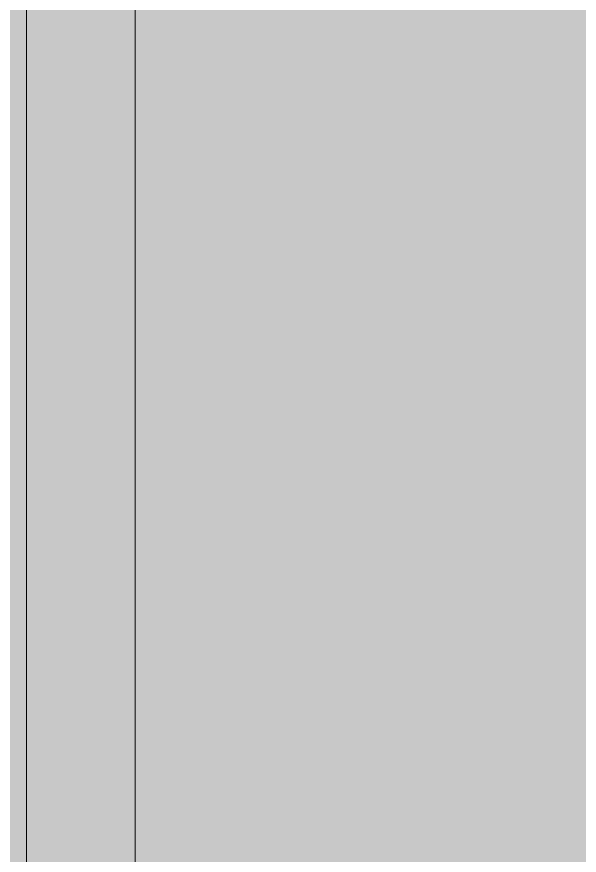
# Model space of a CAD drawing. Header units: millimetres. Extents: x 1499747 to 4230374, y -28481 to 441852.
# Drawn here: x 4065781.5 to 4066092.5, y 364647.4 to 365111.1 of the extents above; entities that cross this region are included whole.
import ezdxf

# ---------------------------------------------------------------- set-up
doc = ezdxf.new("R2010")
doc.units = ezdxf.units.MM
doc.header["$MEASUREMENT"] = 0
doc.layers.add('Чертеж и Рисунок', color=7, linetype='Continuous')

msp = doc.modelspace()

# ---------------------------------------------------------------- hatches: boundary and pattern name
at = {"layer": 'Чертеж и Рисунок', "linetype": 'Continuous', "lineweight": 0, "true_color": 0x2e2e2e}
for points in [[(4065766.99097, 363828.35626), (4065786.991, 363828.35626), (4065786.991, 366583.36047), (4065766.99097, 366603.3605)], [(4065786.991, 363828.35626), (4065846.99109, 363888.35635), (4065846.99109, 366523.36038), (4065786.991, 366583.36047)]]:
    msp.add_hatch(color=250, dxfattribs=at).paths.add_polyline_path(points)
at = {"layer": 'Чертеж и Рисунок', "linetype": 'Continuous', "lineweight": 0, "true_color": 0x84adf9}
msp.add_hatch(color=161, dxfattribs=at).paths.add_polyline_path([(4066331.99183, 366523.36038), (4065846.99109, 366523.36038), (4065846.99109, 363888.35635), (4066331.99183, 363888.35635), (4066331.99183, 364653.35752), (4066328.49183, 364655.05752), (4066324.59182, 364657.75753), (4066321.29181, 364661.05753), (4066318.59181, 364664.85754), (4066316.59181, 364669.15754), (4066315.39181, 364673.75755), (4066314.9918, 364678.35756), (4066315.39181, 364683.05757), (4066316.59181, 364687.65757), (4066318.59181, 364691.85758), (4066321.29181, 364695.75758), (4066324.59182, 364699.05759), (4066328.49183, 364701.75759), (4066331.99183, 364703.4576), (4066331.99183, 364953.35798), (4066328.49183, 364955.05798), (4066324.59182, 364957.75798), (4066321.29181, 364961.05799), (4066318.59181, 364964.858), (4066316.59181, 364969.158), (4066315.39181, 364973.75801), (4066314.9918, 364978.35802), (4066315.39181, 364983.05802), (4066316.59181, 364987.65803), (4066318.59181, 364991.85804), (4066321.29181, 364995.75804), (4066324.59182, 364999.05805), (4066328.49183, 365001.75805), (4066331.99183, 365003.45805)])

# ---------------------------------------------------------------- linework, layer by layer
at = {"layer": 'Чертеж и Рисунок', "color": 7, "linetype": 'Continuous', "lineweight": 5}
for points in [[(4065786.991, 363828.35626), (4065786.991, 366583.36047)], [(4065846.99109, 366523.36038), (4065846.99109, 363888.35635)]]:
    msp.add_lwpolyline(points, dxfattribs=at)

doc.saveas('drawing.dxf')
